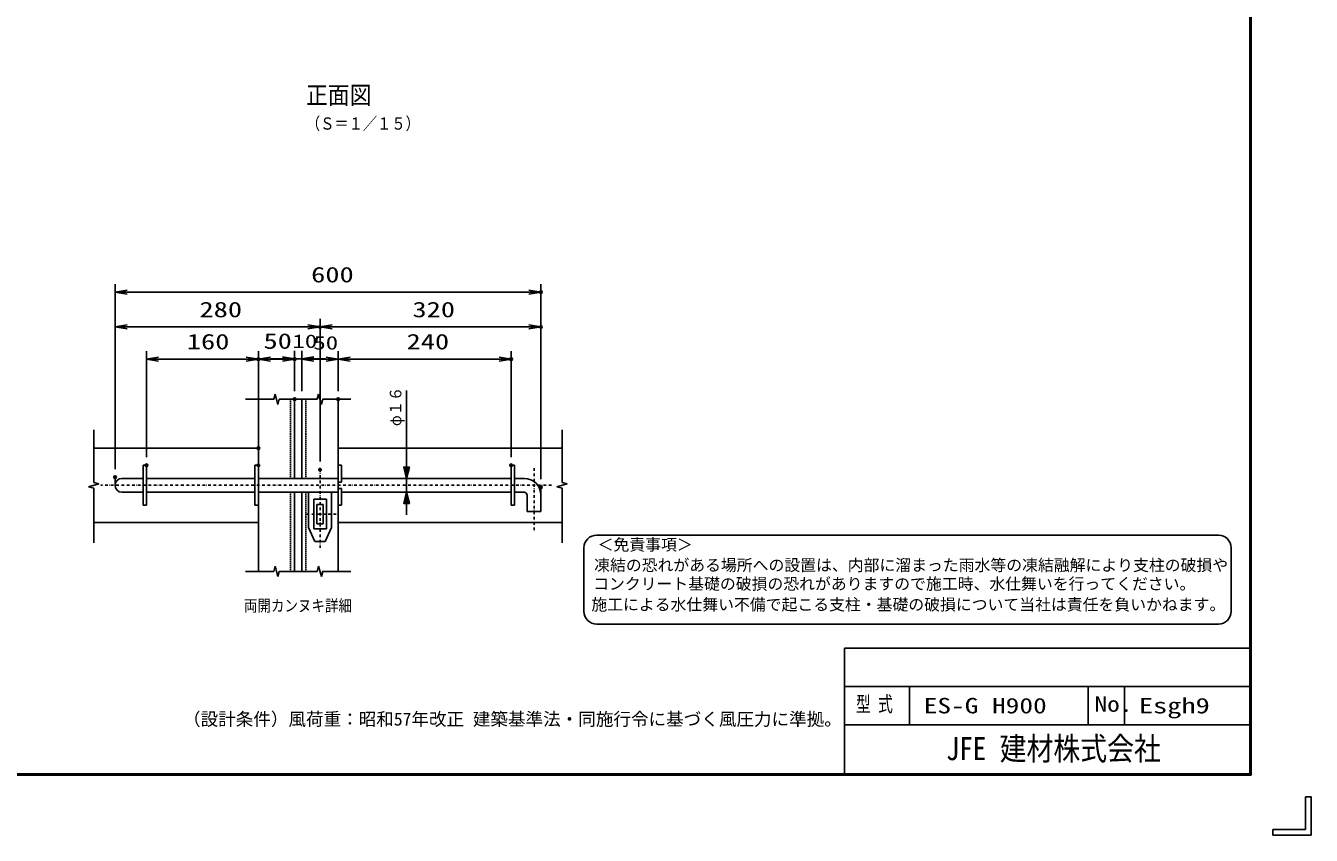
# Model space of a CAD drawing. Units: millimetres, scale not verified. Extents: x -4425 to 4425, y -3150 to 3150.
# Drawn here: x -377 to 4425, y -3150 to -126 of the extents above; entities that cross this region are included whole.
import ezdxf
from ezdxf.enums import TextEntityAlignment as Align

# ---------------------------------------------------------------- set-up
doc = ezdxf.new("R2010")
doc.units = ezdxf.units.MM
doc.header["$LTSCALE"] = 20
doc.header["$PDMODE"] = 32
doc.header["$PDSIZE"] = 10
doc.linetypes.add('USER1', pattern=[1.01, 0.5, -0.25, 0.01, -0.25])
doc.linetypes.add('USER2', pattern=[0.375, 0.25, -0.125])
for name, color, linetype, lineweight in [('0-0_1', 7, 'Continuous', 25), ('0-3_0', 1, 'Continuous', 25), ('0-5_WAKU', 7, 'Continuous', 25), ('0-6_D-TTL-TXT', 2, 'Continuous', 25)]:
    doc.layers.add(name, color=color, linetype=linetype, lineweight=lineweight)
doc.layers.add('0-4_DEFPOINTS', color=7, linetype='Continuous')
doc.styles.add('ＭＳ ゴシック', font='')
doc.styles.get('ＭＳ ゴシック').set_extended_font_data('MS Gothic')

# ---------------------------------------------------------------- blocks, each defined once
blk = doc.blocks.new('DARROWS')
at = {"layer": '0-3_0', "color": 2}
blk.add_line((0, 0), (-19.982, 0), dxfattribs=at)
blk.add_lwpolyline([(-20, -3.333), (0, 0), (-20, 3.333)], dxfattribs=at)

msp = doc.modelspace()

# ---------------------------------------------------------------- linework, layer by layer
at = {"layer": '0-0_1', "color": 4}
for p, q in [((74.71, -1738.09), (74.71, -1356.3)), ((492.22, -1491.18), (492.22, -1356.3)), ((492.22, -1491.18), (492.22, -1356.3)), ((790.48, -1371.28), (1436.15, -1371.28)), ((565.2, -1540.45), (554.86, -1501.85)), ((565.2, -1540.45), (570.37, -1521.15)), ((570.37, -1521.15), (627.83, -1521.15)), ((712.33, -1521.15), (627.83, -1521.15)), ((717.5, -1501.85), (712.33, -1521.15)), ((717.5, -1501.85), (727.84, -1540.45)), ((-122.23, -1832.41), (-122.23, -1635.01)), ((1627, -1832.41), (1627, -1635.01)), ((1046.06, -1816.84), (1046.06, -1868.66)), ((-102.93, -1837.58), (-141.53, -1847.92)), ((-102.93, -1837.58), (-122.23, -1832.41)), ((1646.3, -1837.58), (1607.7, -1847.92)), ((1646.3, -1837.58), (1627, -1832.41)), ((565.2, -2183.65), (554.86, -2145.05)), ((717.5, -2145.05), (712.33, -2164.35)), ((717.5, -2145.05), (727.84, -2183.65)), ((565.2, -2183.65), (570.37, -2164.35)), ((570.37, -2164.35), (627.83, -2164.35)), ((712.33, -2164.35), (627.83, -2164.35))]:
    msp.add_line(p, q, dxfattribs=at)
at = {"layer": '0-0_1'}
for p, q in [((492.22, -1521.15), (492.22, -1491.18)), ((492.22, -1521.15), (492.22, -1491.18)), ((492.22, -1521.15), (492.22, -2164.35)), ((627.83, -1521.15), (627.83, -1816.84)), ((654.87, -1521.15), (654.87, -1816.84)), ((790.48, -1521.15), (790.48, -2164.35)), ((492.22, -1704.05), (-122.23, -1704.05)), ((1627, -1704.05), (790.48, -1704.05)), ((62.14, -1768.07), (62.14, -1917.43)), ((74.71, -1768.07), (62.14, -1768.07)), ((74.71, -1768.07), (74.71, -1917.43)), ((492.22, -1768.07), (479.65, -1768.07)), ((479.65, -1768.07), (479.65, -1917.43)), ((803.05, -1768.07), (790.48, -1768.07)), ((803.05, -1768.07), (803.05, -1830.46)), ((1436.15, -1768.07), (1436.15, -1917.43)), ((1448.72, -1768.07), (1436.15, -1768.07)), ((1448.72, -1768.07), (1448.72, -1917.43)), ((-43, -1842.75), (-43, -1812.78)), ((-43, -1842.75), (-43, -1812.78)), ((62.14, -1816.84), (-17.08, -1816.84)), ((479.65, -1816.84), (74.71, -1816.84)), ((790.48, -1816.84), (492.22, -1816.84)), ((1436.15, -1816.84), (803.05, -1816.84)), ((1484.91, -1816.84), (1448.72, -1816.84)), ((62.14, -1868.66), (-17.08, -1868.66)), ((479.65, -1868.66), (74.71, -1868.66)), ((790.48, -1868.66), (492.22, -1868.66)), ((627.83, -1868.66), (627.83, -2164.35)), ((654.87, -1868.66), (654.87, -2164.35)), ((679.92, -1868.66), (679.92, -1999.84)), ((765.42, -1868.66), (765.42, -1999.84)), ((803.05, -1830.46), (790.48, -1830.46)), ((803.05, -1855.04), (790.48, -1855.04)), ((803.05, -1855.04), (803.05, -1917.43)), ((1436.15, -1868.66), (803.05, -1868.66)), ((1484.91, -1868.66), (1448.72, -1868.66)), ((1547.76, -1879.69), (1547.76, -1849.72)), ((1547.76, -1879.69), (1547.76, -1849.72)), ((74.71, -1917.43), (62.14, -1917.43)), ((492.22, -1917.43), (479.65, -1917.43)), ((699.1, -1894.74), (699.1, -2005.82)), ((746.24, -1894.74), (699.1, -1894.74)), ((710.92, -1914.22), (710.92, -1986.34)), ((734.42, -1914.22), (710.92, -1914.22)), ((734.42, -1914.22), (734.42, -1986.34)), ((746.24, -1894.74), (746.24, -2005.82)), ((803.05, -1917.43), (790.48, -1917.43)), ((1448.72, -1917.43), (1436.15, -1917.43)), ((1495.97, -1879.69), (1495.97, -1940.3)), ((1547.76, -1879.69), (1547.76, -1940.3)), ((1547.76, -1940.3), (1495.97, -1940.3)), ((492.22, -1981.45), (-122.23, -1981.45)), ((679.92, -1999.84), (703.48, -2053.08)), ((746.24, -2005.82), (699.1, -2005.82)), ((734.42, -1986.34), (710.92, -1986.34)), ((765.42, -1999.84), (741.86, -2053.08)), ((1627, -1981.45), (790.48, -1981.45)), ((741.86, -2053.08), (703.48, -2053.08))]:
    msp.add_line(p, q, dxfattribs=at)
at = {"layer": '0-0_1', "linetype": 'USER2'}
for p, q in [((612.6, -1521.15), (612.6, -1816.84)), ((670.1, -1521.15), (670.1, -1816.84)), ((612.6, -1868.66), (612.6, -2164.35)), ((670.1, -1868.66), (670.1, -2164.35))]:
    msp.add_line(p, q, dxfattribs=at)
at = {"layer": '0-0_1', "color": 4, "linetype": 'USER1'}
for p, q in [((722.67, -1784.26), (722.67, -2076.86)), ((1521.87, -1778.48), (1521.87, -2018.25)), ((1586.91, -1842.75), (-96.68, -1842.75)), ((782.9, -1950.28), (673.48, -1950.28))]:
    msp.add_line(p, q, dxfattribs=at)
at = {"layer": '0-0_1', "color": 4}
for points in [[(444.5, -1521.15), (549.69, -1521.15), (554.86, -1501.85)], [(838.21, -1521.15), (733.02, -1521.15), (727.84, -1540.45)], [(1046.06, -1489.09), (1046.06, -1816.84), (1035.57, -1774.88), (1056.55, -1774.88), (1046.06, -1816.84)], [(1051.3, -1774.88), (1046.06, -1795.86), (1040.81, -1774.88)], [(-122.23, -2058.06), (-122.23, -1853.09), (-141.53, -1847.92)], [(1046.06, -1952.59), (1046.06, -1868.66), (1056.55, -1910.62), (1035.57, -1910.62), (1046.06, -1868.66)], [(1627, -2058.06), (1627, -1853.09), (1607.7, -1847.92)], [(1040.81, -1910.62), (1046.06, -1889.64), (1051.3, -1910.62)], [(444.5, -2164.35), (549.69, -2164.35), (554.86, -2145.05)], [(838.21, -2164.35), (733.02, -2164.35), (727.84, -2183.65)]]:
    msp.add_lwpolyline(points, dxfattribs=at)
at = {"layer": '0-0_1'}
for centre, radius, start, end in [((-17.08, -1842.75), 25.91, 90, 270), ((1484.91, -1879.69), 62.85, 0.00042, 90.00038), ((1484.91, -1879.69), 11.06, 0, 90)]:
    msp.add_arc(centre, radius, start, end, dxfattribs=at)
at = {"layer": '0-3_0'}
for p, q in [((-43, -1782.78), (-43, -1091)), ((1547.76, -1819.72), (1547.76, -1091)), ((-43, -1782.78), (-43, -1221.39)), ((722.67, -1754.26), (722.67, -1221.39)), ((722.67, -1754.26), (722.67, -1221.39)), ((1547.76, -1819.72), (1547.76, -1221.39)), ((74.71, -1738.07), (74.71, -1341.28)), ((492.22, -1738.07), (492.22, -1341.28)), ((492.22, -1674.05), (492.22, -1341.28)), ((627.83, -1461.15), (627.83, -1341)), ((627.83, -1491.15), (627.83, -1341.28)), ((654.87, -1491.15), (654.87, -1341)), ((654.87, -1491.15), (654.87, -1341.28)), ((790.48, -1491.15), (790.48, -1341.28)), ((790.48, -1491.15), (790.48, -1341.28)), ((1436.15, -1738.07), (1436.15, -1341.28))]:
    msp.add_line(p, q, dxfattribs=at)
at = {"layer": '0-3_0', "color": 2}
for p, q in [((2, -1121), (1502.76, -1121)), ((2, -1251.39), (677.67, -1251.39)), ((767.67, -1251.39), (1502.76, -1251.39)), ((119.71, -1371.28), (447.22, -1371.28)), ((537.22, -1371.28), (582.83, -1371.28)), ((582.83, -1371), (537.83, -1371)), ((627.83, -1371), (654.87, -1371)), ((699.87, -1371), (744.87, -1371)), ((699.87, -1371.28), (745.48, -1371.28)), ((835.48, -1371.28), (1391.15, -1371.28))]:
    msp.add_line(p, q, dxfattribs=at)
at = {"layer": '0-4_DEFPOINTS'}
for p in [(1547.76, -1121), (722.67, -1251.39), (1547.76, -1251.39), (492.22, -1371.28), (627.83, -1371.28), (1436.15, -1371.28), (627.83, -1521.15), (790.48, -1521.15), (492.22, -1704.05), (74.71, -1768.07), (492.22, -1768.07), (1436.15, -1768.07), (-43, -1812.78), (722.67, -1784.26), (1547.76, -1849.72)]:
    msp.add_point(p, dxfattribs=at)
at = {"layer": '0-5_WAKU'}
for p, q in [((2681.53, -2450.93), (4195.98, -2450.93)), ((2681.53, -2921), (2681.53, -2450.93)), ((2681.53, -2594.18), (4195.98, -2594.18)), ((2923.71, -2737.43), (2923.71, -2594.18)), ((3591.17, -2737.43), (3591.17, -2594.18)), ((3727.25, -2737.43), (3727.25, -2594.18)), ((2681.53, -2737.43), (4195.98, -2737.43)), ((4403.49, -3006.75), (4403.49, -3128.51)), ((4281.73, -3150), (4424.98, -3150))]:
    msp.add_line(p, q, dxfattribs=at)
msp.add_lwpolyline([(-4050.02, 2925), (4199.98, 2925), (4199.98, -2925), (-4050.02, -2925)], close=True, dxfattribs=at)
for points in [[(4197.98, 2923), (4197.98, -2923), (-4048.02, -2923)], [(4195.98, 2921), (4195.98, -2921), (-4046.02, -2921)], [(4424.98, -3150), (4424.98, -3006.75), (4403.49, -3006.75)], [(4403.49, -3128.51), (4281.73, -3128.51), (4281.73, -3150)]]:
    msp.add_lwpolyline(points, dxfattribs=at)
at = {"layer": '0-6_D-TTL-TXT'}
for p, q in [((4078.19, -2028.79), (1755.84, -2028.79)), ((1708.35, -2076.27), (1708.35, -2313.67)), ((4125.67, -2313.67), (4125.67, -2076.27)), ((1755.84, -2361.15), (4078.19, -2361.15))]:
    msp.add_line(p, q, dxfattribs=at)
for centre, start, end in [((1755.84, -2076.27), 90, 180), ((4078.19, -2076.27), 0, 90), ((1755.84, -2313.67), 180, 270), ((4078.19, -2313.67), 270, 0)]:
    msp.add_arc(centre, 47.48, start, end, dxfattribs=at)

# ---------------------------------------------------------------- block references
at = {"layer": '0-3_0', "xscale": 2.25, "yscale": 2.25, "rotation": 180}
for p in [(-43, -1121), (-43, -1251.39), (722.67, -1251.39), (74.71, -1371.28), (492.22, -1371.28), (654.87, -1371), (654.87, -1371.28), (790.48, -1371.28)]:
    msp.add_blockref('DARROWS', p, dxfattribs=at)
at = {"layer": '0-3_0', "xscale": 2.25, "yscale": 2.25}
for p in [(1547.76, -1121), (722.67, -1251.39), (1547.76, -1251.39), (492.22, -1371.28), (627.83, -1371), (627.83, -1371.28), (790.48, -1371.28), (1436.15, -1371.28)]:
    msp.add_blockref('DARROWS', p, dxfattribs=at)

# ---------------------------------------------------------------- texts
at = {"layer": '0-0_1', "color": 4, "style": 'ＭＳ ゴシック'}
for s, height, width, p in [('正面図', 66.21, 0.9, (670.69, -438.43)), ('（Ｓ＝１／１５）', 45.88, 0.85, (669.94, -528.18)), ('両開カンヌキ詳細', 43.55, 0.85, (438.28, -2327.08))]:
    msp.add_text(s, height=height, dxfattribs=dict(at, width=width)).set_placement(p, align=Align.BOTTOM_LEFT)
at = {"layer": '0-0_1', "color": 4, "style": 'ＭＳ ゴシック', "width": 0.9}
msp.add_text('φ１６', height=43.26, rotation=90, dxfattribs=at).set_placement((1039.39, -1621.57), align=Align.BOTTOM_LEFT)
at = {"layer": '0-3_0', "color": 3, "style": 'ＭＳ ゴシック', "width": 1.35}
for s, height, p in [('600', 57.77, (689.38, -1102.1)), ('280', 57.77, (272.34, -1232.49)), ('320', 57.77, (1067.72, -1232.49)), ('160', 57.77, (224.97, -1352.39)), ('50', 57.77, (511.48, -1350.1)), ('10', 50.51, (619.42, -1344.96)), ('50', 50.51, (697.54, -1350.96)), ('240', 57.77, (1045.81, -1352.39))]:
    msp.add_text(s, height=height, dxfattribs=at).set_placement(p, align=Align.BOTTOM_LEFT)
at = {"layer": '0-5_WAKU', "style": 'ＭＳ ゴシック'}
for s, height, width, p in [('型 式', 57.73, 0.7, (2724.28, -2706.02)), ('ES-G H900', 57.73, 1.3, (2977.36, -2711.99)), ('No.', 57.73, 1.2, (3615.52, -2706.02)), ('Esgh9', 57.73, 1.35, (3780.91, -2711.99)), ('JFE 建材株式会社', 86.59, 0.85, (3060.57, -2895.37))]:
    msp.add_text(s, height=height, dxfattribs=dict(at, width=width)).set_placement(p, align=Align.BOTTOM_LEFT)
at = {"layer": '0-6_D-TTL-TXT', "color": 7, "style": 'ＭＳ ゴシック'}
for s, height, p in [('＜免責事項＞ \u3000\u3000', 43.4, (1759.35, -2099.23)), ('凍結の恐れがある場所への設置は、内部に溜まった雨水等の凍結融解により支柱の破損や', 43.4, (1746.51, -2175.67)), ('コンクリート基礎の破損の恐れがありますので施工時、水仕舞いを行ってください。', 43.4, (1742.61, -2245.39)), ('施工による水仕舞い不備で起こる支柱・基礎の破損について当社は責任を負いかねます。 ', 43.4, (1735.97, -2322.78)), ('（設計条件）風荷重：昭和57年改正 建築基準法・同施行令に基づく風圧力に準拠。', 48.11, (210.93, -2754.6))]:
    msp.add_text(s, height=height, dxfattribs=at).set_placement(p, align=Align.BOTTOM_LEFT)

doc.saveas('drawing.dxf')
